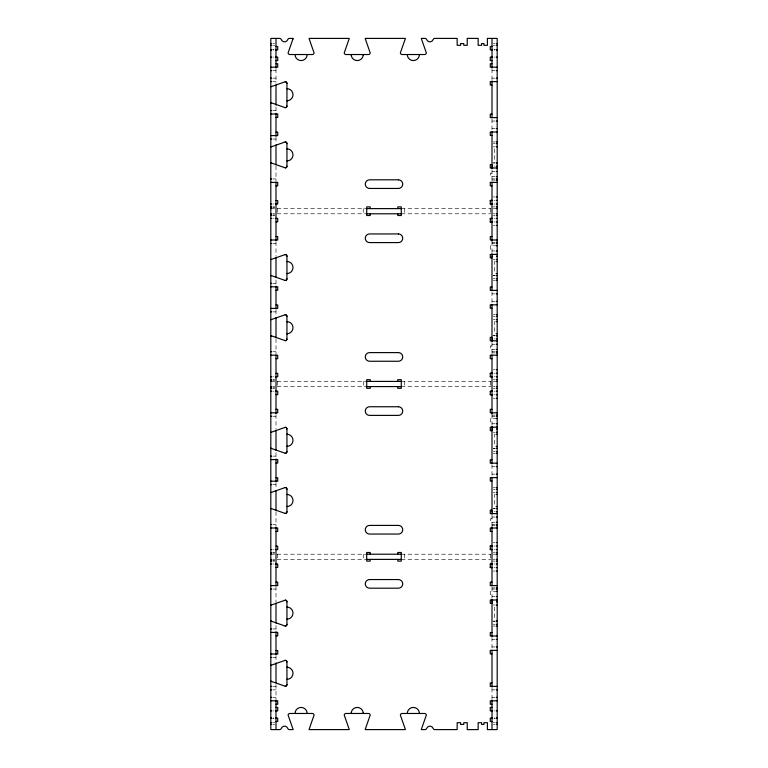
<?xml version="1.0" encoding="UTF-8"?>
<svg xmlns="http://www.w3.org/2000/svg" width="768" height="768" viewBox="0 0 768 768"><rect width="100%" height="100%" fill="white"/><g stroke="black" fill="none" stroke-linecap="round" stroke-linejoin="round"><path stroke-width="0.58" stroke-dasharray="3.84 2.88" d="M272.755 43.584L274.704 43.584M493.296 43.584L495.235 43.584M272.755 45.312L274.704 45.312M493.296 45.312L495.235 45.312M272.755 49.709L273.734 49.709M494.266 49.709L495.235 49.709M272.755 49.92L273.734 49.92M494.266 49.92L495.235 49.92M272.755 57.12L273.734 57.12M494.266 57.12L495.235 57.12M272.755 70.656L276 70.656M492 70.656L495.235 70.656M272.755 78.144L276 78.144M492 78.144L495.235 78.144M272.755 81.6L276 81.6M272.755 110.544L276 110.544M492 121.056L495.235 121.056M492 128.544L495.235 128.544M272.755 139.056L276 139.056M493.296 141.926L495.456 141.926M493.296 143.654L495.235 143.654M493.296 146.861L495.235 146.794M494.266 166.118L495.235 166.118M492 171.456L495.235 171.456M492 173.184L490.272 173.184L490.272 176.64L495.235 176.64M272.755 178.944L276 178.944M492 178.944L495.235 178.944M492 180.096L495.235 180.096M493.296 196.944L495.235 196.944M494.266 200.4L495.235 200.4M272.755 204L273.734 204M494.266 204L495.235 204M272.755 206.88L274.704 206.88M493.296 206.88L495.235 206.88M272.755 207.456L274.704 207.456M270.816 208.608L274.704 208.608M277.094 208.608L366.72 208.608M401.28 208.608L490.906 208.608M493.296 208.608L497.184 208.608M272.755 213.792L274.704 213.792M277.094 213.792L366.72 213.792M401.28 213.792L490.906 213.792M493.296 213.792L495.235 213.792M272.755 214.944L274.704 214.944M272.755 215.52L274.704 215.52M493.296 215.52L495.235 215.52M272.755 218.4L273.734 218.4M494.266 218.4L495.235 218.4M494.266 222L495.235 222M493.296 225.456L495.235 225.456M492 242.304L495.235 242.304M272.755 243.456L276 243.456M492 243.456L495.235 243.456M497.184 245.76L490.272 245.76L490.272 249.216L492 249.216M492 250.944L495.235 250.944M493.296 259.421L495.235 259.421M495.398 261.466L494.592 261.466L494.592 273.562L495.398 273.562M493.296 275.539L495.235 275.539M493.296 275.606L495.235 275.606M493.296 278.746L495.235 278.746M493.296 280.474L495.456 280.474M272.755 283.344L276 283.344M492 293.856L495.235 293.856M492 301.344L495.235 301.344M272.755 311.856L276 311.856M493.296 314.726L495.456 314.726M493.296 316.454L495.235 316.454M493.296 319.661L495.235 319.594M495.398 321.638L494.592 321.638L494.592 333.734L495.398 333.734M494.266 338.918L495.235 338.918M492 344.256L495.235 344.256M492 345.984L490.272 345.984L490.272 349.44L495.235 349.44M272.755 351.744L276 351.744M492 351.744L495.235 351.744M492 352.896L495.235 352.896M493.296 369.744L495.235 369.744M494.266 373.2L495.235 373.2M272.755 376.8L273.734 376.8M494.266 376.8L495.235 376.8M272.755 379.68L274.704 379.68M493.296 379.68L495.235 379.68M272.755 380.256L274.704 380.256M270.816 381.408L274.704 381.408M277.094 381.408L366.72 381.408M401.28 381.408L490.906 381.408M493.296 381.408L497.184 381.408M272.755 386.592L274.704 386.592M277.094 386.592L366.72 386.592M401.28 386.592L490.906 386.592M493.296 386.592L495.235 386.592M272.755 387.744L274.704 387.744M272.755 388.32L274.704 388.32M493.296 388.32L495.235 388.32M272.755 391.2L273.734 391.2M494.266 391.2L495.235 391.2M494.266 394.8L495.235 394.8M493.296 398.256L495.235 398.256M492 415.104L495.235 415.104M272.755 416.256L276 416.256M492 416.256L495.235 416.256M497.184 418.56L490.272 418.56L490.272 422.016L492 422.016M492 423.744L495.235 423.744M493.296 432.221L495.235 432.298M495.398 434.266L494.592 434.266L494.592 446.362L495.398 446.362M493.296 448.339L495.235 448.339M493.296 448.406L495.235 448.406M493.296 451.546L495.235 451.546M493.296 453.274L495.456 453.274M272.755 456.144L276 456.144M492 466.656L495.235 466.656M492 474.144L495.235 474.144M272.755 484.656L276 484.656M493.296 487.526L495.456 487.526M493.296 489.254L495.235 489.254M493.296 492.461L495.235 492.461M495.398 494.438L494.592 494.438L494.592 506.534L495.398 506.534M494.266 511.718L495.235 511.718M492 517.056L495.235 517.056M492 518.784L490.272 518.784L490.272 522.24L495.235 522.24M272.755 524.544L276 524.544M492 524.544L495.235 524.544M492 525.696L495.235 525.696M493.296 542.544L495.235 542.544M494.266 546L495.235 546M272.755 549.6L273.734 549.6M494.266 549.6L495.235 549.6M272.755 552.48L274.704 552.48M493.296 552.48L495.235 552.48M272.755 553.056L274.704 553.056M270.816 554.208L274.704 554.208M277.094 554.208L366.72 554.208M401.28 554.208L490.906 554.208M493.296 554.208L497.184 554.208M272.755 559.392L274.704 559.392M277.094 559.392L366.72 559.392M401.28 559.392L490.906 559.392M493.296 559.392L495.235 559.392M272.755 560.544L274.704 560.544M272.755 561.12L274.704 561.12M493.296 561.12L495.235 561.12M272.755 564L273.734 564M494.266 564L495.235 564M494.266 567.6L495.235 567.6M493.296 571.056L495.235 571.056M492 587.904L495.235 587.904M272.755 589.056L276 589.056M492 589.056L495.235 589.056M497.184 591.36L490.272 591.36L490.272 594.816L492 594.816M492 596.544L495.235 596.544M493.296 605.021L495.235 605.021M493.296 621.139L495.235 621.139M493.296 621.206L495.235 621.206M493.296 624.346L495.235 624.346M493.296 626.074L495.456 626.074M272.755 628.944L276 628.944M492 639.456L495.235 639.456M492 646.944L495.235 646.944M272.755 657.456L276 657.456M272.755 686.4L276 686.4M272.755 689.856L276 689.856M492 689.856L495.235 689.856M272.755 697.344L276 697.344M492 697.344L495.235 697.344M272.755 710.88L273.734 710.88M494.266 710.88L495.235 710.88M272.755 718.08L273.734 718.08M494.266 718.08L495.235 718.08M272.755 718.291L273.734 718.291M494.266 718.291L495.235 718.291M272.755 722.688L274.704 722.688M493.296 722.688L495.235 722.688M272.755 724.416L274.704 724.416M493.296 724.416L495.235 724.416M494.592 148.838L494.592 160.934M494.592 607.066L494.592 619.162M492 69.149L492 79.661M492 119.117L492 130.493M492 169.776L492 181.536M492 241.949L492 252.624M492 291.917L492 303.293M492 342.576L492 354.336M492 414.749L492 425.424M492 464.717L492 476.093M492 515.376L492 526.061M492 587.549L492 598.224M492 637.517L492 648.893M492 688.339L492 698.851M490.272 208.608L490.272 213.792M490.272 381.408L490.272 386.592M490.272 554.208L490.272 559.392M404.736 208.608L404.736 213.792M404.736 381.408L404.736 386.592M404.736 554.208L404.736 559.392M363.264 208.608L363.264 213.792M363.264 381.408L363.264 386.592M363.264 554.208L363.264 559.392M277.728 208.608L277.728 213.792M277.728 381.408L277.728 386.592M277.728 554.208L277.728 559.392M276 69.149L276 83.405M276 106.925L276 112.272M276 137.328L276 142.579M276 166.042L276 181.536M276 241.949L276 256.358M276 279.821L276 285.072M276 310.128L276 315.379M276 338.842L276 354.336M276 414.739L276 429.158M276 452.621L276 457.872M276 482.928L276 488.179M276 511.642L276 526.051M276 586.464L276 601.958M276 625.421L276 630.672M276 655.728L276 661.075M276 684.595L276 698.851M495.235 162.902L493.296 162.902L495.235 162.979M495.235 335.702L493.296 335.702L495.235 335.779M495.235 508.502L493.296 508.502L495.235 508.579"/><path stroke-width="1.15" d="M271.306 102.806A1.728 1.728 0 0 0 270.816 102.739A1.728 1.728 0 0 1 271.306 102.806L285.216 107.674A1.728 1.728 0 0 0 286.944 105.946L286.944 83.482A1.728 1.728 0 0 0 285.216 81.754L271.306 86.621A1.728 1.728 0 0 1 270.816 86.698M271.306 162.979A1.728 1.728 0 0 0 270.816 162.902A1.728 1.728 0 0 1 271.306 162.979L285.216 167.846A1.728 1.728 0 0 0 286.944 166.118L286.944 143.654A1.728 1.728 0 0 0 285.216 141.926L271.306 146.794A1.728 1.728 0 0 1 270.816 146.861M271.306 275.606A1.728 1.728 0 0 0 270.816 275.539A1.728 1.728 0 0 1 271.306 275.606L285.216 280.474A1.728 1.728 0 0 0 286.944 278.746L286.944 256.282A1.728 1.728 0 0 0 285.216 254.554L271.306 259.421A1.728 1.728 0 0 1 270.816 259.498M271.306 335.779A1.728 1.728 0 0 0 270.816 335.702A1.728 1.728 0 0 1 271.306 335.779L285.216 340.646A1.728 1.728 0 0 0 286.944 338.918L286.944 316.454A1.728 1.728 0 0 0 285.216 314.726L271.306 319.594A1.728 1.728 0 0 1 270.816 319.661M271.306 448.406A1.728 1.728 0 0 0 270.816 448.339A1.728 1.728 0 0 1 271.306 448.406L285.216 453.274A1.728 1.728 0 0 0 286.944 451.546L286.944 429.082A1.728 1.728 0 0 0 285.216 427.354L271.306 432.221A1.728 1.728 0 0 1 270.816 432.298M271.306 508.579A1.728 1.728 0 0 0 270.816 508.502A1.728 1.728 0 0 1 271.306 508.579L285.216 513.446A1.728 1.728 0 0 0 286.944 511.718L286.944 489.254A1.728 1.728 0 0 0 285.216 487.526L271.306 492.394A1.728 1.728 0 0 1 270.816 492.461M271.306 621.206A1.728 1.728 0 0 0 270.816 621.139A1.728 1.728 0 0 1 271.306 621.206L285.216 626.074A1.728 1.728 0 0 0 286.944 624.346L286.944 601.882A1.728 1.728 0 0 0 285.216 600.154L271.306 605.021A1.728 1.728 0 0 1 270.816 605.098M271.306 681.379A1.728 1.728 0 0 0 270.816 681.302A1.728 1.728 0 0 1 271.306 681.379L285.216 686.246A1.728 1.728 0 0 0 286.944 684.518L286.944 662.054A1.728 1.728 0 0 0 285.216 660.326L271.306 665.194A1.728 1.728 0 0 1 270.816 665.261M270.816 43.584L271.459 43.584M496.531 43.584L497.184 43.584M270.816 45.312L271.459 45.312M496.531 45.312L497.184 45.312M276 46.464L277.728 46.464L277.728 49.92L275.347 49.92M492 46.464L490.272 46.464L490.272 49.92L492.643 49.92M270.816 49.709L271.459 49.709M275.347 49.709L276 49.709M492 49.709L492.643 49.709M496.531 49.709L497.184 49.709M270.816 49.92L271.459 49.92M496.531 49.92L497.184 49.92M270.816 57.12L271.459 57.12M275.347 57.12L277.728 57.12L277.728 60.576L276 60.576M492.643 57.12L490.272 57.12L490.272 60.576L492 60.576M496.531 57.12L497.184 57.12M276 63.744L277.728 63.744L277.728 67.2L270.816 67.2M492 63.744L490.272 63.744L490.272 67.2L497.184 67.2M270.816 70.656L271.459 70.656M496.531 70.656L497.184 70.656M270.816 78.144L271.459 78.144M496.531 78.144L497.184 78.144M270.816 81.6L271.459 81.6M497.184 81.6L490.272 81.6L490.272 85.056L492 85.056M270.816 110.544L271.459 110.544M270.816 114L277.728 114L277.728 117.456L276 117.456M492 114.144L490.272 114.144L490.272 117.6L497.184 117.6M496.531 121.056L497.184 121.056M496.531 128.544L497.184 128.544M497.184 132L490.272 132L490.272 135.456L492 135.456M276 132.144L277.728 132.144L277.728 135.6L270.816 135.6M270.816 139.056L271.459 139.056M496.531 141.926L497.184 141.926M496.531 143.654L497.184 143.654M496.531 146.794L497.184 146.794M492 164.544L490.272 164.544L490.272 168L497.184 168M492 166.118L492.643 166.118M496.531 166.118L497.184 166.118M492 167.846L492.643 167.846M496.531 167.846L497.184 167.846M496.531 171.456L497.184 171.456M496.531 176.64L497.184 176.64M270.816 178.944L271.459 178.944M496.531 178.944L497.184 178.944M496.531 180.096L497.184 180.096M270.816 182.4L277.728 182.4L277.728 185.856L276 185.856M497.184 182.4L490.272 182.4L490.272 185.856L492 185.856M496.531 196.944L497.184 196.944M492.643 200.4L490.272 200.4L490.272 204L492.653 204M496.531 200.4L497.184 200.4M276 200.544L277.728 200.544L277.728 204L275.347 204M490.272 200.544L492 200.544M490.272 203.856L492 203.856M270.816 204L271.459 204M496.531 204L497.184 204M270.816 206.88L271.459 206.88M496.531 206.88L497.184 206.88M270.816 207.456L271.459 207.456M270.816 208.608L271.459 208.608M366.72 208.608L401.28 208.608M496.531 208.608L497.184 208.608M270.816 213.792L271.459 213.792M366.72 213.792L401.28 213.792M496.531 213.792L497.184 213.792M270.816 214.944L271.459 214.944M270.816 215.52L271.459 215.52M496.531 215.52L497.184 215.52M270.816 218.4L271.459 218.4M275.347 218.4L277.728 218.4L277.728 221.856L276 221.856M492.643 218.4L490.272 218.4L490.272 222L492.643 222M496.531 218.4L497.184 218.4M490.272 218.544L492 218.544M490.272 221.856L492 221.856M496.531 222L497.184 222M496.531 225.456L497.184 225.456M276 236.544L277.728 236.544L277.728 240L270.816 240M492 236.544L490.272 236.544L490.272 240L497.184 240M496.531 242.304L497.184 242.304M270.816 243.456L271.459 243.456M496.531 243.456L497.184 243.456M496.531 245.76L497.184 245.76M496.531 250.944L497.184 250.944M497.184 254.4L490.272 254.4L490.272 257.856L492 257.856M492 254.554L492.643 254.554M496.531 254.554L497.184 254.554M492 256.282L492.643 256.282M496.531 256.282L497.184 256.282M496.531 259.421L497.184 259.498M496.531 261.466L497.184 261.466M496.531 273.562L497.184 273.562M496.531 275.539L497.184 275.539M496.531 275.606L497.184 275.606M496.531 278.746L497.184 278.746M496.531 280.474L497.184 280.474M270.816 283.344L271.459 283.344M270.816 286.8L277.728 286.8L277.728 290.256L276 290.256M492 286.944L490.272 286.944L490.272 290.4L497.184 290.4M496.531 293.856L497.184 293.856M496.531 301.344L497.184 301.344M497.184 304.8L490.272 304.8L490.272 308.256L492 308.256M276 304.944L277.728 304.944L277.728 308.4L270.816 308.4M270.816 311.856L271.459 311.856M496.531 314.726L497.184 314.726M496.531 316.454L497.184 316.454M496.531 319.661L497.184 319.661M496.531 321.638L497.184 321.638M496.531 333.734L497.184 333.734M492 337.344L490.272 337.344L490.272 340.8L497.184 340.8M492 338.918L492.643 338.918M496.531 338.918L497.184 338.918M492 340.646L492.643 340.646M496.531 340.646L497.184 340.646M496.531 344.256L497.184 344.256M496.531 349.44L497.184 349.44M270.816 351.744L271.459 351.744M496.531 351.744L497.184 351.744M496.531 352.896L497.184 352.896M270.816 355.2L277.728 355.2L277.728 358.656L276 358.656M497.184 355.2L490.272 355.2L490.272 358.656L492 358.656M496.531 369.744L497.184 369.744M492.643 373.2L490.272 373.2L490.272 376.8L492.653 376.8M496.531 373.2L497.184 373.2M276 373.344L277.728 373.344L277.728 376.8L275.347 376.8M490.272 373.344L492 373.344M490.272 376.656L492 376.656M270.816 376.8L271.459 376.8M496.531 376.8L497.184 376.8M270.816 379.68L271.459 379.68M496.531 379.68L497.184 379.68M270.816 380.256L271.459 380.256M270.816 381.408L271.459 381.408M366.72 381.408L401.28 381.408M496.531 381.408L497.184 381.408M270.816 386.592L271.459 386.592M366.72 386.592L401.28 386.592M496.531 386.592L497.184 386.592M270.816 387.744L271.459 387.744M270.816 388.32L271.459 388.32M496.531 388.32L497.184 388.32M270.816 391.2L271.459 391.2M275.347 391.2L277.728 391.2L277.728 394.656L276 394.656M492.643 391.2L490.272 391.2L490.272 394.8L492.643 394.8M496.531 391.2L497.184 391.2M490.272 391.344L492 391.344M490.272 394.656L492 394.656M496.531 394.8L497.184 394.8M496.531 398.256L497.184 398.256M276 409.344L277.728 409.344L277.728 412.8L270.816 412.8M492 409.344L490.272 409.344L490.272 412.8L497.184 412.8M496.531 415.104L497.184 415.104M270.816 416.256L271.459 416.256M496.531 416.256L497.184 416.256M496.531 418.56L497.184 418.56M496.531 423.744L497.184 423.744M497.184 427.2L490.272 427.2L490.272 430.656L492 430.656M492 427.354L492.643 427.354M496.531 427.354L497.184 427.354M492 429.082L492.643 429.082M496.531 429.082L497.184 429.082M496.531 432.221L497.184 432.221M496.531 434.266L497.184 434.266M496.531 446.362L497.184 446.362M496.531 448.339L497.184 448.339M496.531 448.406L497.184 448.406M496.531 451.546L497.184 451.546M496.531 453.274L497.184 453.274M270.816 456.144L271.459 456.144M270.816 459.6L277.728 459.6L277.728 463.056L276 463.056M492 459.744L490.272 459.744L490.272 463.2L497.184 463.2M496.531 466.656L497.184 466.656M496.531 474.144L497.184 474.144M497.184 477.6L490.272 477.6L490.272 481.056L492 481.056M276 477.744L277.728 477.744L277.728 481.2L270.816 481.2M270.816 484.656L271.459 484.656M496.531 487.526L497.184 487.526M496.531 489.254L497.184 489.254M496.531 492.461L497.184 492.394M496.531 494.438L497.184 494.438M496.531 506.534L497.184 506.534M492 510.144L490.272 510.144L490.272 513.6L497.184 513.6M492 511.718L492.643 511.718M496.531 511.718L497.184 511.718M492 513.446L492.643 513.446M496.531 513.446L497.184 513.446M496.531 517.056L497.184 517.056M496.531 522.24L497.184 522.24M270.816 524.544L271.459 524.544M496.531 524.544L497.184 524.544M496.531 525.696L497.184 525.696M270.816 528L277.728 528L277.728 531.456L276 531.456M497.184 528L490.272 528L490.272 531.456L492 531.456M496.531 542.544L497.184 542.544M492.643 546L490.272 546L490.272 549.6L492.653 549.6M496.531 546L497.184 546M276 546.144L277.728 546.144L277.728 549.6L275.347 549.6M490.272 546.144L492 546.144M490.272 549.456L492 549.456M270.816 549.6L271.459 549.6M496.531 549.6L497.184 549.6M270.816 552.48L271.459 552.48M496.531 552.48L497.184 552.48M270.816 553.056L271.459 553.056M270.816 554.208L271.459 554.208M366.72 554.208L401.28 554.208M496.531 554.208L497.184 554.208M270.816 559.392L271.459 559.392M366.72 559.392L401.28 559.392M496.531 559.392L497.184 559.392M270.816 560.544L271.459 560.544M270.816 561.12L271.459 561.12M496.531 561.12L497.184 561.12M270.816 564L271.459 564M275.347 564L277.728 564L277.728 567.456L276 567.456M492.643 564L490.272 564L490.272 567.6L492.643 567.6M496.531 564L497.184 564M490.272 564.144L492 564.144M490.272 567.456L492 567.456M496.531 567.6L497.184 567.6M496.531 571.056L497.184 571.056M276 582.144L277.728 582.144L277.728 585.6L270.816 585.6M492 582.144L490.272 582.144L490.272 585.6L497.184 585.6M496.531 587.904L497.184 587.904M270.816 589.056L271.459 589.056M496.531 589.056L497.184 589.056M496.531 591.36L497.184 591.36M496.531 596.544L497.184 596.544M497.184 600L490.272 600L490.272 603.456L492 603.456M492 600.154L492.643 600.154M496.531 600.154L497.184 600.154M492 601.882L492.643 601.882M496.531 601.882L497.184 601.882M496.531 605.098L497.184 605.021M496.531 621.139L497.184 621.139M496.531 621.206L497.184 621.206M496.531 624.346L497.184 624.346M496.531 626.074L497.184 626.074M270.816 628.944L271.459 628.944M270.816 632.4L277.728 632.4L277.728 635.856L276 635.856M492 632.544L490.272 632.544L490.272 636L497.184 636M496.531 639.456L497.184 639.456M496.531 646.944L497.184 646.944M497.184 650.4L490.272 650.4L490.272 653.856L492 653.856M276 650.544L277.728 650.544L277.728 654L270.816 654M270.816 657.456L271.459 657.456M492 682.944L490.272 682.944L490.272 686.4L497.184 686.4M270.816 686.4L271.459 686.4M270.816 689.856L271.459 689.856M496.531 689.856L497.184 689.856M270.816 697.344L271.459 697.344M496.531 697.344L497.184 697.344M270.816 700.8L277.728 700.8L277.728 704.256L276 704.256M497.184 700.8L490.272 700.8L490.272 704.256L492 704.256M276 707.424L277.728 707.424L277.728 710.88L275.347 710.88M492 707.424L490.272 707.424L490.272 710.88L492.643 710.88M270.816 710.88L271.459 710.88M496.531 710.88L497.184 710.88M270.816 718.08L271.459 718.08M275.347 718.08L277.728 718.08L277.728 721.536L276 721.536M492.643 718.08L490.272 718.08L490.272 721.536L492 721.536M496.531 718.08L497.184 718.08M270.816 718.291L271.459 718.291M275.347 718.291L276 718.291M492 718.291L492.643 718.291M496.531 718.291L497.184 718.291M270.816 722.688L271.459 722.688M496.531 722.688L497.184 722.688M270.816 724.416L271.459 724.416M496.531 724.416L497.184 724.416M492 38.4L492 68.064M492 80.957L492 117.821M492 131.789L492 168.653M492 182.198L492 241.248M492 253.757L492 290.621M492 304.589L492 341.453M492 354.998L492 414.048M492 426.557L492 463.421M492 477.389L492 514.253M492 526.752L492 585.802M492 599.347L492 636.221M492 650.189L492 687.043M492 699.936L492 729.6M397.824 208.608L397.824 206.88L401.28 206.88L401.28 215.52L397.824 215.52L397.824 213.792M397.824 381.408L397.824 379.68L401.28 379.68L401.28 388.32L397.824 388.32L397.824 386.592M397.824 554.208L397.824 552.48L401.28 552.48L401.28 561.12L397.824 561.12L397.824 559.392M370.176 208.608L370.176 206.88L366.72 206.88L366.72 215.52L370.176 215.52L370.176 213.792M370.176 381.408L370.176 379.68L366.72 379.68L366.72 388.32L370.176 388.32L370.176 386.592M370.176 554.208L370.176 552.48L366.72 552.48L366.72 561.12L370.176 561.12L370.176 559.392M276 38.4L276 68.064M276 85.219L276 105.12M276 113.357L276 136.253M276 144.922L276 164.87M276 182.4L276 240.864M276 257.53L276 277.478M276 286.157L276 309.053M276 317.722L276 337.67M276 355.2L276 413.664M276 430.33L276 450.278M276 458.947L276 481.843M276 490.522L276 510.47M276 527.136L276 585.6M276 603.13L276 623.078M276 631.747L276 654.643M276 662.88L276 682.781M276 699.936L276 729.6M407.299 713.472A6.048 6.048 0 0 1 413.347 707.424A6.048 6.048 0 0 1 419.395 713.472M351.197 712.925A6.048 6.048 0 0 0 351.168 713.472A6.048 6.048 0 0 1 357.216 707.424A6.048 6.048 0 0 1 363.264 713.472A6.048 6.048 0 0 0 363.235 712.925M295.037 713.472A6.048 6.048 0 0 1 301.085 707.424A6.048 6.048 0 0 1 307.133 713.472M287.491 679.306A6.048 6.048 0 0 1 286.944 679.334A6.048 6.048 0 0 0 292.992 673.286A6.048 6.048 0 0 0 286.944 667.238A6.048 6.048 0 0 1 287.491 667.258M287.491 619.142A6.048 6.048 0 0 1 286.944 619.162A6.048 6.048 0 0 0 292.992 613.114A6.048 6.048 0 0 0 286.944 607.066A6.048 6.048 0 0 1 287.491 607.094M419.395 54.528A6.048 6.048 0 0 1 413.347 60.576A6.048 6.048 0 0 1 407.299 54.528M351.197 55.075A6.048 6.048 0 0 1 351.168 54.528A6.048 6.048 0 0 0 357.216 60.576A6.048 6.048 0 0 0 363.264 54.528A6.048 6.048 0 0 1 363.235 55.075M307.133 54.528A6.048 6.048 0 0 1 301.085 60.576A6.048 6.048 0 0 1 295.037 54.528M287.491 160.906A6.048 6.048 0 0 1 286.944 160.934A6.048 6.048 0 0 0 292.992 154.886A6.048 6.048 0 0 0 286.944 148.838A6.048 6.048 0 0 1 287.491 148.858M287.491 100.742A6.048 6.048 0 0 1 286.944 100.762A6.048 6.048 0 0 0 292.992 94.714A6.048 6.048 0 0 0 286.944 88.666A6.048 6.048 0 0 1 287.491 88.694M287.491 333.706A6.048 6.048 0 0 1 286.944 333.734A6.048 6.048 0 0 0 292.992 327.686A6.048 6.048 0 0 0 286.944 321.638A6.048 6.048 0 0 1 287.491 321.658M287.491 273.542A6.048 6.048 0 0 1 286.944 273.562A6.048 6.048 0 0 0 292.992 267.514A6.048 6.048 0 0 0 286.944 261.466A6.048 6.048 0 0 1 287.491 261.494M287.491 506.506A6.048 6.048 0 0 1 286.944 506.534A6.048 6.048 0 0 0 292.992 500.486A6.048 6.048 0 0 0 286.944 494.438A6.048 6.048 0 0 1 287.491 494.458M287.491 446.342A6.048 6.048 0 0 1 286.944 446.362A6.048 6.048 0 0 0 292.992 440.314A6.048 6.048 0 0 0 286.944 434.266A6.048 6.048 0 0 1 287.491 434.294M285.216 254.554A1.728 1.728 0 0 1 286.944 256.282M286.944 278.746A1.728 1.728 0 0 1 285.216 280.474M285.216 314.726A1.728 1.728 0 0 1 286.944 316.454M286.944 338.918A1.728 1.728 0 0 1 285.216 340.646M285.216 427.354A1.728 1.728 0 0 1 286.944 429.082M286.944 451.546A1.728 1.728 0 0 1 285.216 453.274M285.216 487.526A1.728 1.728 0 0 1 286.944 489.254M286.944 511.718A1.728 1.728 0 0 1 285.216 513.446M285.216 600.154A1.728 1.728 0 0 1 286.944 601.882M286.944 624.346A1.728 1.728 0 0 1 285.216 626.074M285.216 660.326A1.728 1.728 0 0 1 286.944 662.054M286.944 684.518A1.728 1.728 0 0 1 285.216 686.246M285.216 81.754A1.728 1.728 0 0 1 286.944 83.482M286.944 105.946A1.728 1.728 0 0 1 285.216 107.674M285.216 141.926A1.728 1.728 0 0 1 286.944 143.654M286.944 166.118A1.728 1.728 0 0 1 285.216 167.846M292.992 38.89L288.125 52.8A1.728 1.728 0 0 0 289.853 54.528L312.317 54.528A1.728 1.728 0 0 0 314.045 52.8L309.178 38.89A1.728 1.728 0 0 1 309.11 38.4L349.2 38.4A1.728 1.728 0 0 1 349.123 38.89L344.256 52.8A1.728 1.728 0 0 0 345.984 54.528L368.448 54.528A1.728 1.728 0 0 0 370.176 52.8L365.309 38.89A1.728 1.728 0 0 1 365.232 38.4L405.331 38.4A1.728 1.728 0 0 1 405.254 38.89L400.387 52.8A1.728 1.728 0 0 0 402.115 54.528L424.579 54.528A1.728 1.728 0 0 0 426.307 52.8L421.44 38.89A1.728 1.728 0 0 1 421.373 38.4L425.011 38.4A1.728 1.728 0 0 1 426.643 39.552A3.456 3.456 0 0 0 433.162 39.552A1.728 1.728 0 0 1 434.784 38.4L457.152 38.4L457.152 45.312L460.608 45.312L460.608 43.584L463.776 43.584L463.776 45.312L467.232 45.312L467.232 38.4L478.147 38.4L478.147 45.312L481.603 45.312L481.603 43.584L483.936 43.584L483.936 45.312L487.392 45.312L487.392 38.4L497.184 38.4L497.184 729.6L487.392 729.6L487.392 722.688L483.936 722.688L483.936 724.416L481.603 724.416L481.603 722.688L478.147 722.688L478.147 729.6L467.232 729.6L467.232 722.688L463.776 722.688L463.776 724.416L460.608 724.416L460.608 722.688L457.152 722.688L457.152 729.6L434.784 729.6A1.728 1.728 0 0 1 433.162 728.448A3.456 3.456 0 0 0 426.643 728.448A1.728 1.728 0 0 1 425.011 729.6L421.363 729.6A1.728 1.728 0 0 1 421.44 729.11L426.307 715.2A1.728 1.728 0 0 0 424.579 713.472L402.115 713.472A1.728 1.728 0 0 0 400.387 715.2L405.254 729.11A1.728 1.728 0 0 1 405.322 729.6L365.232 729.6A1.728 1.728 0 0 1 365.309 729.11L370.176 715.2A1.728 1.728 0 0 0 368.448 713.472L345.984 713.472A1.728 1.728 0 0 0 344.256 715.2L349.123 729.11A1.728 1.728 0 0 1 349.19 729.6L309.101 729.6A1.728 1.728 0 0 1 309.178 729.11L314.045 715.2A1.728 1.728 0 0 0 312.317 713.472L289.853 713.472A1.728 1.728 0 0 0 288.125 715.2L292.992 729.11A1.728 1.728 0 0 1 293.059 729.6L289.421 729.6A1.728 1.728 0 0 1 287.789 728.448A3.456 3.456 0 0 0 281.27 728.448A1.728 1.728 0 0 1 279.648 729.6L270.816 729.6L270.816 38.4L279.648 38.4A1.728 1.728 0 0 1 281.27 39.552A3.456 3.456 0 0 0 287.789 39.552A1.728 1.728 0 0 1 289.421 38.4L293.069 38.4A1.728 1.728 0 0 1 292.992 38.89M497.184 162.902L496.531 162.902L497.184 162.979M398.4 179.808L369.6 179.808A4.32 4.32 0 0 0 365.28 184.128A4.32 4.32 0 0 0 369.6 188.448L398.4 188.448A4.32 4.32 0 0 0 402.72 184.128A4.32 4.32 0 0 0 398.4 179.808M398.4 233.952L369.6 233.952A4.32 4.32 0 0 0 365.28 238.272A4.32 4.32 0 0 0 369.6 242.592L398.4 242.592A4.32 4.32 0 0 0 402.72 238.272A4.32 4.32 0 0 0 398.4 233.952M497.184 335.702L496.531 335.702L497.184 335.779M398.4 352.608L369.6 352.608A4.32 4.32 0 0 0 365.28 356.928A4.32 4.32 0 0 0 369.6 361.248L398.4 361.248A4.32 4.32 0 0 0 402.72 356.928A4.32 4.32 0 0 0 398.4 352.608M398.4 406.752L369.6 406.752A4.32 4.32 0 0 0 365.28 411.072A4.32 4.32 0 0 0 369.6 415.392L398.4 415.392A4.32 4.32 0 0 0 402.72 411.072A4.32 4.32 0 0 0 398.4 406.752M497.184 508.502L496.531 508.502L497.184 508.579M398.4 525.408L369.6 525.408A4.32 4.32 0 0 0 365.28 529.728A4.32 4.32 0 0 0 369.6 534.048L398.4 534.048A4.32 4.32 0 0 0 402.72 529.728A4.32 4.32 0 0 0 398.4 525.408M398.4 579.552L369.6 579.552A4.32 4.32 0 0 0 365.28 583.872A4.32 4.32 0 0 0 369.6 588.192L398.4 588.192A4.32 4.32 0 0 0 402.72 583.872A4.32 4.32 0 0 0 398.4 579.552"/></g></svg>
